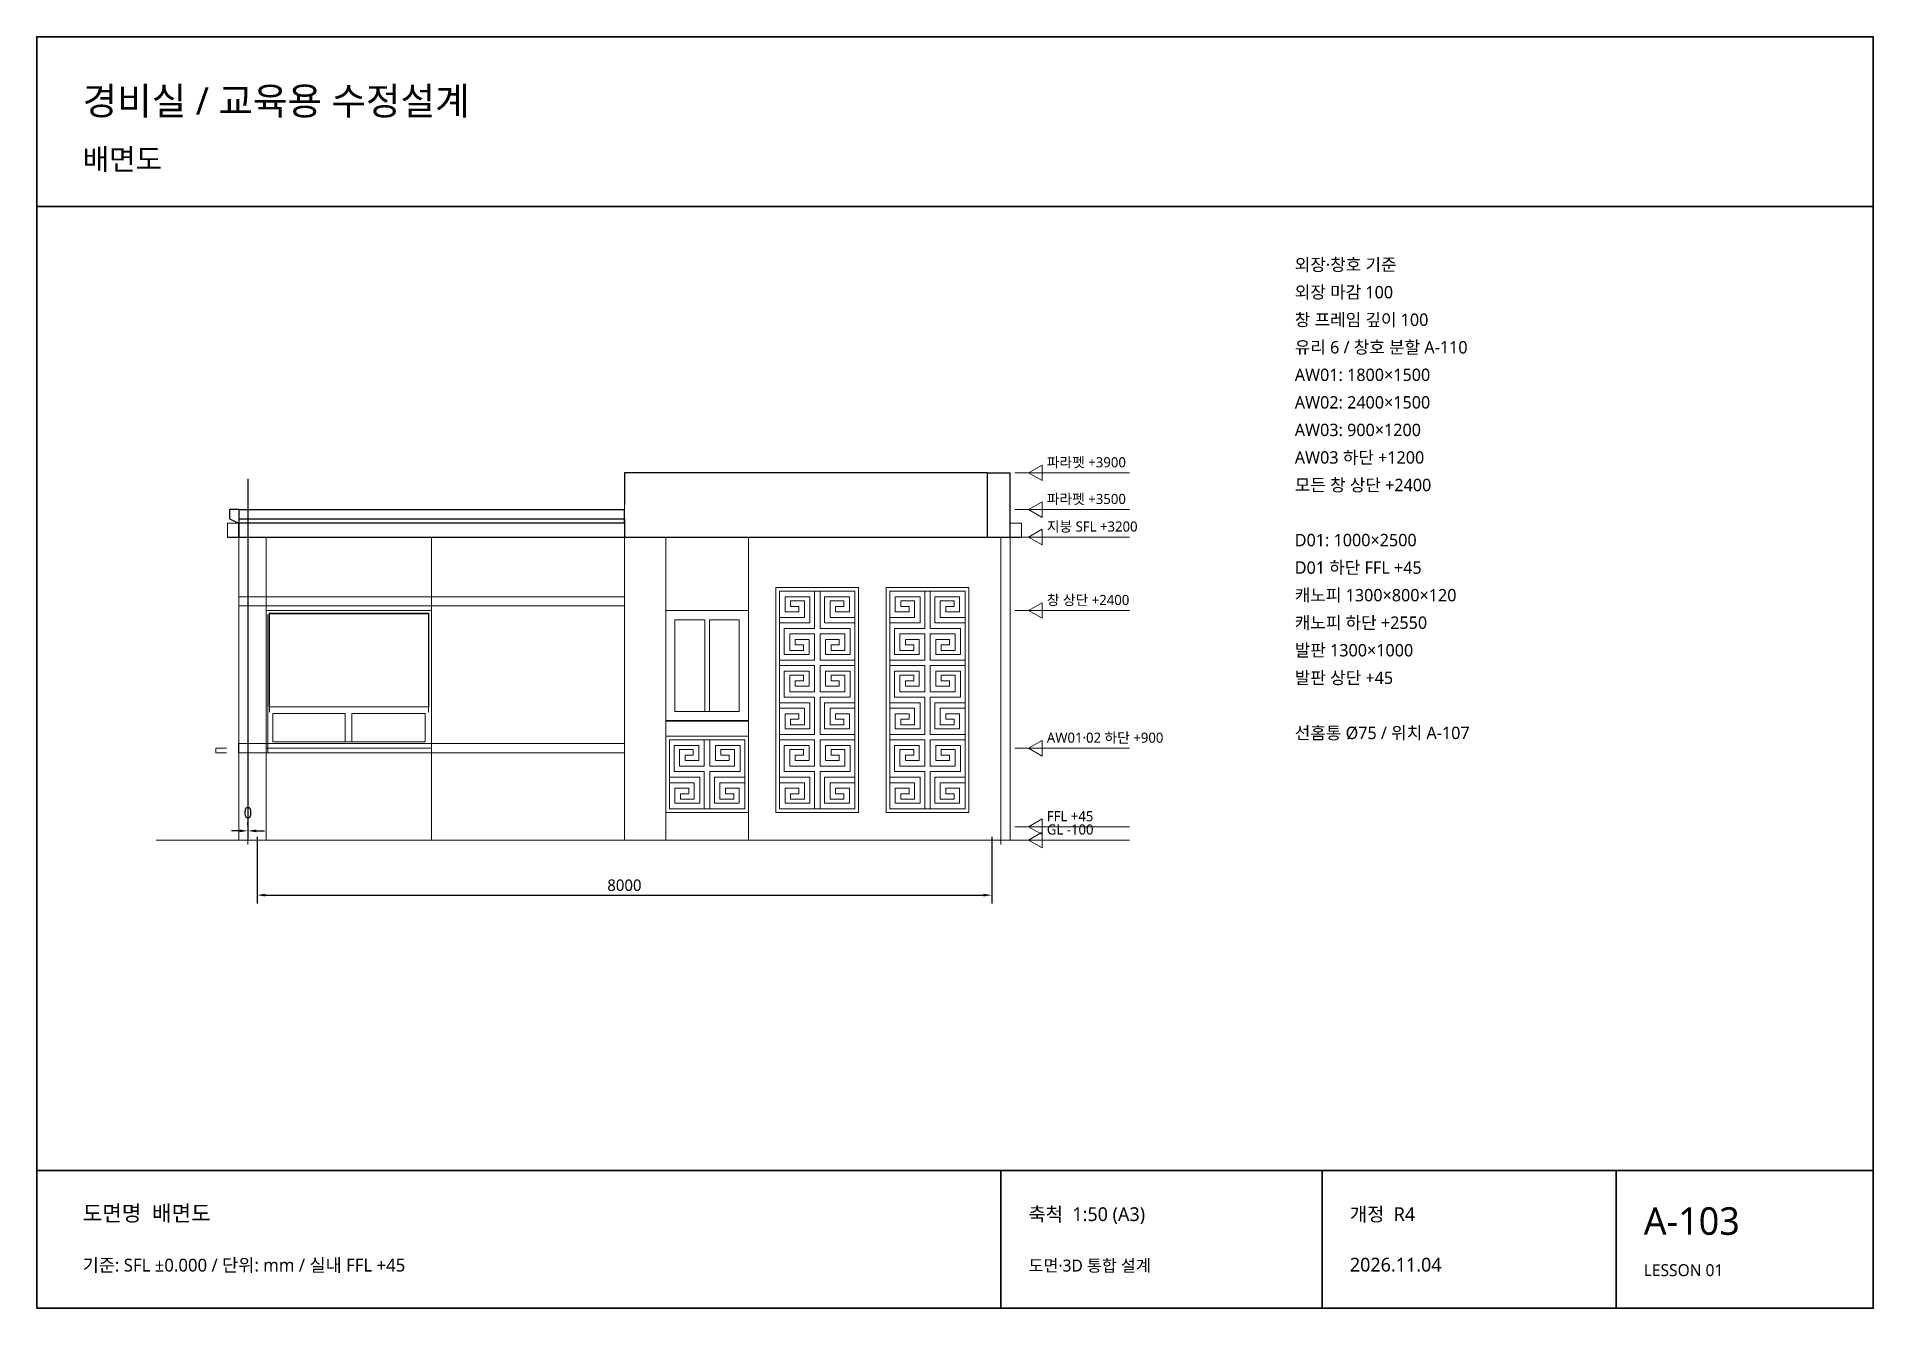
# Model space of a CAD drawing. Header units: millimetres. Extents: x 500 to 20500, y 500 to 14350.
import ezdxf

# ---------------------------------------------------------------- set-up
doc = ezdxf.new("R2010")
doc.units = ezdxf.units.MM
for name, color, linetype, lineweight in [('A-FINISH', 8, 'Continuous', 13), ('A-FRAME', 4, 'Continuous', 18), ('A-ROOF', 7, 'Continuous', 25), ('A-WALL', 7, 'Continuous', 35), ('BORDER', 7, 'Continuous', 35), ('DIM', 8, 'Continuous', 13), ('GRID', 8, 'Continuous', 13), ('TEXT', 7, 'Continuous', 18)]:
    doc.layers.add(name, color=color, linetype=linetype, lineweight=lineweight)
doc.styles.add('KOREAN', font='malgun.ttf')
doc.dimstyles.get("Standard").update_dxf_attribs({"dimtxt": 2.5, "dimasz": 2.5, "dimexe": 1.25, "dimexo": 0.625, "dimtad": 1, "dimcen": 2.5, "dimazin": 3, "dimtfac": 1, "dimtmove": 0, "dimatfit": 3})

msp = doc.modelspace()

# ---------------------------------------------------------------- linework, layer by layer
at = {"layer": 'A-FINISH'}
for p, q in [((11100, 9600), (6900.198, 9600)), ((6900.198, 9600), (6900.198, 5600)), ((11100, 9600), (11100, 5600)), ((11101, 9600), (11101, 5600)), ((11101, 9600), (11101, 9011.765)), ((2577.5, 9050), (2577.5, 8900)), ((2697.5, 9050), (2577.5, 9050)), ((2697.5, 9050), (2697.5, 8900)), ((11102.5, 9050), (11102.5, 8900)), ((11222.5, 9050), (11102.5, 9050)), ((11222.5, 9050), (11222.5, 8900)), ((2577.5, 8900), (2697.5, 8900)), ((2577.5, 8900), (2577.5, 8897)), ((2577.5, 8897), (2697.5, 8897)), ((2697.5, 8900), (2697.5, 8897)), ((2700, 8900), (2700, 5600)), ((2800, 8900), (2700, 8900)), ((2800, 8900), (2800, 5600)), ((3000, 8900), (2800, 8900)), ((3000, 8900), (3000, 5600)), ((3000, 8900), (3000, 8100)), ((4800, 8900), (3000, 8900)), ((4800, 8900), (4800, 5600)), ((7350, 8900), (4800, 8900)), ((4800, 8900), (4800, 8100)), ((7350, 8900), (7350, 5600)), ((7350, 8900), (7350, 8100)), ((8250, 8900), (7350, 8900)), ((8250, 8900), (8250, 5600)), ((11000, 8900), (8250, 8900)), ((8250, 8900), (8250, 8100)), ((11000, 8900), (11000, 5600)), ((11100, 8900), (11000, 8900)), ((11100, 8900), (11100, 5600)), ((11101, 8894.118), (11101, 5600)), ((11102.5, 8900), (11222.5, 8900)), ((11102.5, 8900), (11102.5, 8897)), ((11102.5, 8897), (11222.5, 8897)), ((11222.5, 8900), (11222.5, 8897)), ((2700, 8250), (6900.198, 8250)), ((8550.099, 8350), (9450.099, 8350)), ((8550.099, 8350), (8550.099, 5900)), ((8590.099, 8310), (9410.099, 8310)), ((8590.099, 8310), (8590.099, 5940)), ((8650.099, 8250), (8920.099, 8250)), ((8650.099, 8085), (8650.099, 8250)), ((8710.099, 8145), (8710.099, 8205)), ((8710.099, 8205), (8860.099, 8205)), ((8860.099, 8025), (8860.099, 8205)), ((8920.099, 7965), (8920.099, 8250)), ((8970.099, 8310), (8970.099, 7905)), ((9030.099, 8310), (9030.099, 7905)), ((9350.099, 8250), (9080.099, 8250)), ((9080.099, 7965), (9080.099, 8250)), ((9140.099, 8025), (9140.099, 8205)), ((9290.099, 8205), (9140.099, 8205)), ((9290.099, 8145), (9290.099, 8205)), ((9350.099, 8085), (9350.099, 8250)), ((9410.099, 8310), (9410.099, 5940)), ((9450.099, 8350), (9450.099, 5900)), ((9750.099, 8350), (9750.099, 5900)), ((9750.099, 8350), (10650.099, 8350)), ((9790.099, 8310), (10610.099, 8310)), ((9790.099, 8310), (9790.099, 5940)), ((9850.099, 8250), (10120.099, 8250)), ((9850.099, 8085), (9850.099, 8250)), ((9910.099, 8145), (9910.099, 8205)), ((9910.099, 8205), (10060.099, 8205)), ((10060.099, 8025), (10060.099, 8205)), ((10120.099, 7965), (10120.099, 8250)), ((10170.099, 8310), (10170.099, 7905)), ((10230.099, 8310), (10230.099, 7905)), ((10550.099, 8250), (10280.099, 8250)), ((10280.099, 7965), (10280.099, 8250)), ((10340.099, 8025), (10340.099, 8205)), ((10490.099, 8205), (10340.099, 8205)), ((10490.099, 8145), (10490.099, 8205)), ((10550.099, 8085), (10550.099, 8250)), ((10610.099, 8310), (10610.099, 5940)), ((10650.099, 8350), (10650.099, 5900)), ((2700, 8150), (6900.198, 8150)), ((3000, 8100), (4800, 8100)), ((3015, 8056.539), (3015, 6554.039)), ((7350, 8100), (8250, 8100)), ((8590.099, 8025), (8860.099, 8025)), ((8800.099, 8085), (8650.099, 8085)), ((8710.099, 8145), (8800.099, 8145)), ((8800.099, 8085), (8800.099, 8145)), ((9410.099, 8025), (9140.099, 8025)), ((9200.099, 8085), (9200.099, 8145)), ((9290.099, 8145), (9200.099, 8145)), ((9200.099, 8085), (9350.099, 8085)), ((9790.099, 8025), (10060.099, 8025)), ((10000.099, 8085), (9850.099, 8085)), ((9910.099, 8145), (10000.099, 8145)), ((10000.099, 8085), (10000.099, 8145)), ((10610.099, 8025), (10340.099, 8025)), ((10400.099, 8085), (10400.099, 8145)), ((10490.099, 8145), (10400.099, 8145)), ((10400.099, 8085), (10550.099, 8085)), ((11101, 8150), (11101, 6950)), ((11101, 8110), (11101, 7705)), ((11101, 8110), (11101, 6990)), ((11101, 7885), (11101, 8050)), ((11101, 7765), (11101, 8050)), ((11101, 7945), (11101, 8005)), ((11101, 7825), (11101, 8005)), ((8590.099, 7965), (8920.099, 7965)), ((8640.099, 7905), (8640.099, 7620)), ((8970.099, 7905), (8640.099, 7905)), ((8700.099, 7845), (8700.099, 7665)), ((8970.099, 7845), (8700.099, 7845)), ((8970.099, 7845), (8970.099, 7560)), ((9030.099, 7905), (9360.099, 7905)), ((9030.099, 7845), (9030.099, 7560)), ((9030.099, 7845), (9300.099, 7845)), ((9410.099, 7965), (9080.099, 7965)), ((9300.099, 7845), (9300.099, 7665)), ((9360.099, 7905), (9360.099, 7620)), ((9790.099, 7965), (10120.099, 7965)), ((9840.099, 7905), (9840.099, 7620)), ((10170.099, 7905), (9840.099, 7905)), ((9900.099, 7845), (9900.099, 7665)), ((10170.099, 7845), (9900.099, 7845)), ((10170.099, 7845), (10170.099, 7560)), ((10230.099, 7905), (10560.099, 7905)), ((10230.099, 7845), (10230.099, 7560)), ((10230.099, 7845), (10500.099, 7845)), ((10610.099, 7965), (10280.099, 7965)), ((10500.099, 7845), (10500.099, 7665)), ((10560.099, 7905), (10560.099, 7620)), ((11101, 7885), (11101, 7945)), ((8910.099, 7620), (8640.099, 7620)), ((8850.099, 7665), (8700.099, 7665)), ((8760.099, 7785), (8760.099, 7725)), ((8760.099, 7785), (8910.099, 7785)), ((8850.099, 7725), (8760.099, 7725)), ((8850.099, 7725), (8850.099, 7665)), ((8910.099, 7785), (8910.099, 7620)), ((9090.099, 7785), (9090.099, 7620)), ((9240.099, 7785), (9090.099, 7785)), ((9090.099, 7620), (9360.099, 7620)), ((9150.099, 7725), (9150.099, 7665)), ((9150.099, 7725), (9240.099, 7725)), ((9150.099, 7665), (9300.099, 7665)), ((9240.099, 7785), (9240.099, 7725)), ((10110.099, 7620), (9840.099, 7620)), ((10050.099, 7665), (9900.099, 7665)), ((9960.099, 7785), (9960.099, 7725)), ((9960.099, 7785), (10110.099, 7785)), ((10050.099, 7725), (9960.099, 7725)), ((10050.099, 7725), (10050.099, 7665)), ((10110.099, 7785), (10110.099, 7620)), ((10290.099, 7785), (10290.099, 7620)), ((10440.099, 7785), (10290.099, 7785)), ((10290.099, 7620), (10560.099, 7620)), ((10350.099, 7725), (10350.099, 7665)), ((10350.099, 7725), (10440.099, 7725)), ((10350.099, 7665), (10500.099, 7665)), ((10440.099, 7785), (10440.099, 7725)), ((11101, 7705), (11101, 7420)), ((11101, 7645), (11101, 7360)), ((11101, 7645), (11101, 7465)), ((8970.099, 7560), (8590.099, 7560)), ((8970.099, 7500), (8590.099, 7500)), ((8910.099, 7440), (8640.099, 7440)), ((8640.099, 7155), (8640.099, 7440)), ((8910.099, 7275), (8910.099, 7440)), ((8970.099, 7215), (8970.099, 7500)), ((9410.099, 7560), (9030.099, 7560)), ((9410.099, 7500), (9030.099, 7500)), ((9030.099, 7215), (9030.099, 7500)), ((9090.099, 7440), (9360.099, 7440)), ((9090.099, 7275), (9090.099, 7440)), ((9360.099, 7155), (9360.099, 7440)), ((10170.099, 7560), (9790.099, 7560)), ((10170.099, 7500), (9790.099, 7500)), ((10110.099, 7440), (9840.099, 7440)), ((9840.099, 7155), (9840.099, 7440)), ((10110.099, 7275), (10110.099, 7440)), ((10170.099, 7215), (10170.099, 7500)), ((10610.099, 7560), (10230.099, 7560)), ((10610.099, 7500), (10230.099, 7500)), ((10230.099, 7215), (10230.099, 7500)), ((10290.099, 7440), (10560.099, 7440)), ((10290.099, 7275), (10290.099, 7440)), ((10560.099, 7155), (10560.099, 7440)), ((11101, 7585), (11101, 7420)), ((11101, 7585), (11101, 7525)), ((11101, 7525), (11101, 7465)), ((8700.099, 7215), (8700.099, 7395)), ((8850.099, 7395), (8700.099, 7395)), ((8970.099, 7215), (8700.099, 7215)), ((8760.099, 7275), (8760.099, 7335)), ((8850.099, 7335), (8760.099, 7335)), ((8760.099, 7275), (8910.099, 7275)), ((8850.099, 7335), (8850.099, 7395)), ((9030.099, 7215), (9300.099, 7215)), ((9240.099, 7275), (9090.099, 7275)), ((9150.099, 7335), (9150.099, 7395)), ((9150.099, 7395), (9300.099, 7395)), ((9150.099, 7335), (9240.099, 7335)), ((9240.099, 7275), (9240.099, 7335)), ((9300.099, 7215), (9300.099, 7395)), ((9900.099, 7215), (9900.099, 7395)), ((10050.099, 7395), (9900.099, 7395)), ((10170.099, 7215), (9900.099, 7215)), ((9960.099, 7275), (9960.099, 7335)), ((10050.099, 7335), (9960.099, 7335)), ((9960.099, 7275), (10110.099, 7275)), ((10050.099, 7335), (10050.099, 7395)), ((10230.099, 7215), (10500.099, 7215)), ((10440.099, 7275), (10290.099, 7275)), ((10350.099, 7335), (10350.099, 7395)), ((10350.099, 7395), (10500.099, 7395)), ((10350.099, 7335), (10440.099, 7335)), ((10440.099, 7275), (10440.099, 7335)), ((10500.099, 7215), (10500.099, 7395)), ((11101, 7015), (11101, 7300)), ((11101, 7075), (11101, 7240)), ((11101, 6990), (11101, 7240)), ((8590.099, 7095), (8920.099, 7095)), ((8590.099, 7035), (8860.099, 7035)), ((8970.099, 7155), (8640.099, 7155)), ((8860.099, 7035), (8860.099, 6855)), ((8920.099, 7095), (8920.099, 6810)), ((8970.099, 6750), (8970.099, 7155)), ((9030.099, 6750), (9030.099, 7155)), ((9030.099, 7155), (9360.099, 7155)), ((9080.099, 7095), (9080.099, 6810)), ((9410.099, 7095), (9080.099, 7095)), ((9140.099, 7035), (9140.099, 6855)), ((9410.099, 7035), (9140.099, 7035)), ((9790.099, 7095), (10120.099, 7095)), ((9790.099, 7035), (10060.099, 7035)), ((10170.099, 7155), (9840.099, 7155)), ((10060.099, 7035), (10060.099, 6855)), ((10120.099, 7095), (10120.099, 6810)), ((10170.099, 6750), (10170.099, 7155)), ((10230.099, 6750), (10230.099, 7155)), ((10230.099, 7155), (10560.099, 7155)), ((10280.099, 7095), (10280.099, 6810)), ((10610.099, 7095), (10280.099, 7095)), ((10340.099, 7035), (10340.099, 6855)), ((10610.099, 7035), (10340.099, 7035)), ((11101, 7135), (11101, 7195)), ((11101, 7015), (11101, 7195)), ((11101, 7075), (11101, 7135)), ((7350, 6900), (7350, 5600)), ((8250, 6900), (8250, 5600)), ((8650.099, 6975), (8650.099, 6810)), ((8800.099, 6975), (8650.099, 6975)), ((8650.099, 6810), (8920.099, 6810)), ((8710.099, 6915), (8710.099, 6855)), ((8710.099, 6915), (8800.099, 6915)), ((8710.099, 6855), (8860.099, 6855)), ((8800.099, 6975), (8800.099, 6915)), ((9350.099, 6810), (9080.099, 6810)), ((9290.099, 6855), (9140.099, 6855)), ((9200.099, 6975), (9200.099, 6915)), ((9200.099, 6975), (9350.099, 6975)), ((9290.099, 6915), (9200.099, 6915)), ((9290.099, 6915), (9290.099, 6855)), ((9350.099, 6975), (9350.099, 6810)), ((9850.099, 6975), (9850.099, 6810)), ((10000.099, 6975), (9850.099, 6975)), ((9850.099, 6810), (10120.099, 6810)), ((9910.099, 6915), (9910.099, 6855)), ((9910.099, 6915), (10000.099, 6915)), ((9910.099, 6855), (10060.099, 6855)), ((10000.099, 6975), (10000.099, 6915)), ((10550.099, 6810), (10280.099, 6810)), ((10490.099, 6855), (10340.099, 6855)), ((10400.099, 6975), (10400.099, 6915)), ((10400.099, 6975), (10550.099, 6975)), ((10490.099, 6915), (10400.099, 6915)), ((10490.099, 6915), (10490.099, 6855)), ((10550.099, 6975), (10550.099, 6810)), ((2450, 6600), (2450, 6550)), ((2566.667, 6600), (2450, 6600)), ((2699, 6650), (2699, 6550)), ((2700, 6650), (6900.198, 6650)), ((3000, 6600), (3000, 5600)), ((3000, 6600), (3000, 6550)), ((4800, 6600), (3000, 6600)), ((4800, 6600), (4800, 5600)), ((4800, 6600), (4800, 6550)), ((6900.198, 6650), (6900.198, 6550)), ((8250.099, 6730), (7350.099, 6730)), ((7350.099, 6730), (7350.099, 5900)), ((8210.099, 6690), (7390.099, 6690)), ((7390.099, 6690), (7390.099, 5940)), ((7710.099, 6630), (7440.099, 6630)), ((7440.099, 6345), (7440.099, 6630)), ((7710.099, 6465), (7710.099, 6630)), ((7770.099, 6405), (7770.099, 6690)), ((7830.099, 6405), (7830.099, 6690)), ((7890.099, 6630), (8160.099, 6630)), ((7890.099, 6465), (7890.099, 6630)), ((8160.099, 6345), (8160.099, 6630)), ((8210.099, 6690), (8210.099, 5940)), ((8250.099, 6730), (8250.099, 5900)), ((8970.099, 6750), (8590.099, 6750)), ((8970.099, 6690), (8590.099, 6690)), ((8910.099, 6630), (8640.099, 6630)), ((8640.099, 6345), (8640.099, 6630)), ((8910.099, 6465), (8910.099, 6630)), ((8970.099, 6405), (8970.099, 6690)), ((9410.099, 6750), (9030.099, 6750)), ((9410.099, 6690), (9030.099, 6690)), ((9030.099, 6405), (9030.099, 6690)), ((9090.099, 6630), (9360.099, 6630)), ((9090.099, 6465), (9090.099, 6630)), ((9360.099, 6345), (9360.099, 6630)), ((10170.099, 6750), (9790.099, 6750)), ((10170.099, 6690), (9790.099, 6690)), ((10110.099, 6630), (9840.099, 6630)), ((9840.099, 6345), (9840.099, 6630)), ((10110.099, 6465), (10110.099, 6630)), ((10170.099, 6405), (10170.099, 6690)), ((10610.099, 6750), (10230.099, 6750)), ((10610.099, 6690), (10230.099, 6690)), ((10230.099, 6405), (10230.099, 6690)), ((10290.099, 6630), (10560.099, 6630)), ((10290.099, 6465), (10290.099, 6630)), ((10560.099, 6345), (10560.099, 6630)), ((11101, 6730), (11101, 5900)), ((11101, 6690), (11101, 5940)), ((11101, 6405), (11101, 6690)), ((11101, 6465), (11101, 6630)), ((11101, 6345), (11101, 6630)), ((2450, 6550), (2566.667, 6550)), ((6900.198, 6550), (2700, 6550)), ((3000, 6550), (4800, 6550)), ((7500.099, 6405), (7500.099, 6585)), ((7650.099, 6585), (7500.099, 6585)), ((7770.099, 6405), (7500.099, 6405)), ((7560.099, 6465), (7560.099, 6525)), ((7650.099, 6525), (7560.099, 6525)), ((7560.099, 6465), (7710.099, 6465)), ((7650.099, 6525), (7650.099, 6585)), ((7830.099, 6405), (8100.099, 6405)), ((8040.099, 6465), (7890.099, 6465)), ((7950.099, 6525), (7950.099, 6585)), ((7950.099, 6585), (8100.099, 6585)), ((7950.099, 6525), (8040.099, 6525)), ((8040.099, 6465), (8040.099, 6525)), ((8100.099, 6405), (8100.099, 6585)), ((8700.099, 6405), (8700.099, 6585)), ((8850.099, 6585), (8700.099, 6585)), ((8970.099, 6405), (8700.099, 6405)), ((8760.099, 6465), (8760.099, 6525)), ((8850.099, 6525), (8760.099, 6525)), ((8760.099, 6465), (8910.099, 6465)), ((8850.099, 6525), (8850.099, 6585)), ((9030.099, 6405), (9300.099, 6405)), ((9240.099, 6465), (9090.099, 6465)), ((9150.099, 6525), (9150.099, 6585)), ((9150.099, 6585), (9300.099, 6585)), ((9150.099, 6525), (9240.099, 6525)), ((9240.099, 6465), (9240.099, 6525)), ((9300.099, 6405), (9300.099, 6585)), ((9900.099, 6405), (9900.099, 6585)), ((10050.099, 6585), (9900.099, 6585)), ((10170.099, 6405), (9900.099, 6405)), ((9960.099, 6465), (9960.099, 6525)), ((10050.099, 6525), (9960.099, 6525)), ((9960.099, 6465), (10110.099, 6465)), ((10050.099, 6525), (10050.099, 6585)), ((10230.099, 6405), (10500.099, 6405)), ((10440.099, 6465), (10290.099, 6465)), ((10350.099, 6525), (10350.099, 6585)), ((10350.099, 6585), (10500.099, 6585)), ((10350.099, 6525), (10440.099, 6525)), ((10440.099, 6465), (10440.099, 6525)), ((10500.099, 6405), (10500.099, 6585)), ((11101, 6525), (11101, 6585)), ((11101, 6405), (11101, 6585)), ((11101, 6465), (11101, 6525)), ((7390.099, 6285), (7720.099, 6285)), ((7390.099, 6225), (7660.099, 6225)), ((7770.099, 6345), (7440.099, 6345)), ((7660.099, 6225), (7660.099, 6045)), ((7720.099, 6285), (7720.099, 6000)), ((7770.099, 5940), (7770.099, 6345)), ((7830.099, 5940), (7830.099, 6345)), ((7830.099, 6345), (8160.099, 6345)), ((7880.099, 6285), (7880.099, 6000)), ((8210.099, 6285), (7880.099, 6285)), ((7940.099, 6225), (7940.099, 6045)), ((8210.099, 6225), (7940.099, 6225)), ((8590.099, 6285), (8920.099, 6285)), ((8590.099, 6225), (8860.099, 6225)), ((8970.099, 6345), (8640.099, 6345)), ((8860.099, 6225), (8860.099, 6045)), ((8920.099, 6285), (8920.099, 6000)), ((8970.099, 5940), (8970.099, 6345)), ((9030.099, 5940), (9030.099, 6345)), ((9030.099, 6345), (9360.099, 6345)), ((9080.099, 6285), (9080.099, 6000)), ((9410.099, 6285), (9080.099, 6285)), ((9140.099, 6225), (9140.099, 6045)), ((9410.099, 6225), (9140.099, 6225)), ((9790.099, 6285), (10120.099, 6285)), ((9790.099, 6225), (10060.099, 6225)), ((10170.099, 6345), (9840.099, 6345)), ((10060.099, 6225), (10060.099, 6045)), ((10120.099, 6285), (10120.099, 6000)), ((10170.099, 5940), (10170.099, 6345)), ((10230.099, 5940), (10230.099, 6345)), ((10230.099, 6345), (10560.099, 6345)), ((10280.099, 6285), (10280.099, 6000)), ((10610.099, 6285), (10280.099, 6285)), ((10340.099, 6225), (10340.099, 6045)), ((10610.099, 6225), (10340.099, 6225)), ((11101, 5940), (11101, 6345)), ((11101, 6285), (11101, 6000)), ((11101, 6225), (11101, 6045)), ((7450.099, 6165), (7450.099, 6000)), ((7600.099, 6165), (7450.099, 6165)), ((7450.099, 6000), (7720.099, 6000)), ((7510.099, 6105), (7510.099, 6045)), ((7510.099, 6105), (7600.099, 6105)), ((7510.099, 6045), (7660.099, 6045)), ((7600.099, 6165), (7600.099, 6105)), ((8150.099, 6000), (7880.099, 6000)), ((8090.099, 6045), (7940.099, 6045)), ((8000.099, 6165), (8000.099, 6105)), ((8000.099, 6165), (8150.099, 6165)), ((8090.099, 6105), (8000.099, 6105)), ((8090.099, 6105), (8090.099, 6045)), ((8150.099, 6165), (8150.099, 6000)), ((8650.099, 6165), (8650.099, 6000)), ((8800.099, 6165), (8650.099, 6165)), ((8650.099, 6000), (8920.099, 6000)), ((8710.099, 6105), (8710.099, 6045)), ((8710.099, 6105), (8800.099, 6105)), ((8710.099, 6045), (8860.099, 6045)), ((8800.099, 6165), (8800.099, 6105)), ((9350.099, 6000), (9080.099, 6000)), ((9290.099, 6045), (9140.099, 6045)), ((9200.099, 6165), (9200.099, 6105)), ((9200.099, 6165), (9350.099, 6165)), ((9290.099, 6105), (9200.099, 6105)), ((9290.099, 6105), (9290.099, 6045)), ((9350.099, 6165), (9350.099, 6000)), ((9850.099, 6165), (9850.099, 6000)), ((10000.099, 6165), (9850.099, 6165)), ((9850.099, 6000), (10120.099, 6000)), ((9910.099, 6105), (9910.099, 6045)), ((9910.099, 6105), (10000.099, 6105)), ((9910.099, 6045), (10060.099, 6045)), ((10000.099, 6165), (10000.099, 6105)), ((10550.099, 6000), (10280.099, 6000)), ((10490.099, 6045), (10340.099, 6045)), ((10400.099, 6165), (10400.099, 6105)), ((10400.099, 6165), (10550.099, 6165)), ((10490.099, 6105), (10400.099, 6105)), ((10490.099, 6105), (10490.099, 6045)), ((10550.099, 6165), (10550.099, 6000)), ((11101, 6165), (11101, 6000)), ((11101, 6165), (11101, 6105)), ((11101, 6105), (11101, 6045)), ((8250.099, 5900), (7350.099, 5900)), ((8210.099, 5940), (7390.099, 5940)), ((8550.099, 5900), (9450.099, 5900)), ((8590.099, 5940), (9410.099, 5940)), ((9750.099, 5900), (10650.099, 5900)), ((9790.099, 5940), (10610.099, 5940)), ((2600, 5600), (2600.321, 5600)), ((2600.321, 5600), (2601.277, 5600)), ((2601.277, 5600), (2602.855, 5600)), ((2602.855, 5600), (2605.024, 5600)), ((2605.024, 5600), (2607.749, 5600)), ((2607.749, 5600), (2610.984, 5600)), ((2610.984, 5600), (2614.672, 5600)), ((2614.672, 5600), (2618.75, 5600)), ((2618.75, 5600), (2623.149, 5600)), ((2623.149, 5600), (2627.794, 5600)), ((2627.794, 5600), (2632.606, 5600)), ((2632.606, 5600), (2637.5, 5600)), ((2637.5, 5600), (2642.395, 5600)), ((2642.395, 5600), (2647.205, 5600)), ((2647.205, 5600), (2651.851, 5600)), ((2651.851, 5600), (2656.25, 5600)), ((2656.25, 5600), (2660.329, 5600)), ((2660.329, 5600), (2664.017, 5600)), ((2664.017, 5600), (2667.251, 5600)), ((2667.251, 5600), (2669.976, 5600)), ((2669.976, 5600), (2672.146, 5600)), ((2672.146, 5600), (2673.722, 5600)), ((2673.722, 5600), (2674.679, 5600)), ((2674.679, 5600), (2675, 5600)), ((2700, 5600), (2800, 5600)), ((2800, 5625), (2800, 5550)), ((2800, 5600), (3000, 5600)), ((3000, 5600), (4800, 5600)), ((4800, 5600), (7350, 5600)), ((7350, 5600), (8250, 5600)), ((8250, 5600), (11000, 5600)), ((11000, 5625), (11000, 5550)), ((11000, 5600), (11100, 5600)), ((11125, 5600), (11125.321, 5600)), ((11125.321, 5600), (11126.278, 5600)), ((11126.278, 5600), (11127.855, 5600)), ((11127.855, 5600), (11130.024, 5600)), ((11130.024, 5600), (11132.749, 5600)), ((11132.749, 5600), (11135.983, 5600)), ((11135.983, 5600), (11139.671, 5600)), ((11139.671, 5600), (11143.75, 5600)), ((11143.75, 5600), (11148.149, 5600)), ((11148.149, 5600), (11152.794, 5600)), ((11152.794, 5600), (11157.605, 5600)), ((11157.605, 5600), (11162.5, 5600)), ((11162.5, 5600), (11167.395, 5600)), ((11167.395, 5600), (11172.206, 5600)), ((11172.206, 5600), (11176.851, 5600)), ((11176.851, 5600), (11181.25, 5600)), ((11181.25, 5600), (11185.329, 5600)), ((11185.329, 5600), (11189.017, 5600)), ((11189.017, 5600), (11192.251, 5600)), ((11192.251, 5600), (11194.976, 5600)), ((11194.976, 5600), (11197.145, 5600)), ((11197.145, 5600), (11198.722, 5600)), ((11198.722, 5600), (11199.679, 5600)), ((11199.679, 5600), (11200, 5600))]:
    msp.add_line(p, q, dxfattribs=at)
at = {"layer": 'A-FRAME'}
for p, q in [((3030, 8070), (4770, 8070)), ((3030, 7050), (3030, 8070)), ((3035, 8065), (3035, 6992.5)), ((4765, 8065), (3035, 8065)), ((4765, 8065), (4765, 6992.5)), ((4770, 8070), (4770, 7050)), ((7450, 8000), (7775, 8000)), ((7450, 7000), (7450, 8000)), ((7775, 8000), (7775, 7000)), ((7825, 8000), (8150, 8000)), ((7825, 7000), (7825, 8000)), ((8150, 8000), (8150, 7000)), ((4770, 7050), (3030, 7050)), ((7450, 7000), (8150, 7000)), ((7775, 7000), (7450, 7000)), ((7825, 7000), (7775, 7000)), ((8150, 7000), (7825, 7000)), ((3070, 6980), (3860, 6980)), ((3070, 6670), (3070, 6980)), ((3860, 6980), (3860, 6670)), ((3930, 6980), (4730, 6980)), ((3930, 6670), (3930, 6980)), ((4730, 6980), (4730, 6670)), ((3070, 6670), (4730, 6670)), ((3860, 6670), (3070, 6670)), ((3930, 6670), (3860, 6670)), ((4730, 6670), (3930, 6670))]:
    msp.add_line(p, q, dxfattribs=at)
at = {"layer": 'A-ROOF'}
for p, q in [((6900, 9600), (6900, 9250)), ((10850, 9600), (6900, 9600)), ((10850, 9600), (10850, 8900)), ((10850, 9600), (11100, 9600)), ((11100, 8900), (11100, 9600)), ((2600, 9200), (2600, 9100)), ((2700, 9200), (2600, 9200)), ((2700, 9200), (2700, 9100)), ((2700, 9200), (6900, 9200)), ((6900, 9100), (6900, 9200)), ((2600, 9100), (2700, 9050)), ((2700, 9100), (2700, 8900)), ((2700, 9100), (2700, 9050)), ((2700, 9100), (6900, 9100)), ((6900, 9050), (2700, 9050)), ((6900, 9100), (6900, 8900)), ((6900, 9050), (6900, 9100)), ((6900, 9016.667), (6900, 8900)), ((2700, 8900), (6900, 8900)), ((6900, 8900), (10850, 8900)), ((10850, 8900), (11100, 8900))]:
    msp.add_line(p, q, dxfattribs=at)
at = {"layer": 'A-WALL'}
msp.add_line((8250, 6900), (7350, 6900), dxfattribs=at)
at = {"layer": 'BORDER'}
for p, q in [((500, 12500), (20500, 12500)), ((500, 2000), (20500, 2000)), ((11000, 500), (11000, 2000)), ((14500, 500), (14500, 2000)), ((17700, 500), (17700, 2000))]:
    msp.add_line(p, q, dxfattribs=at)
msp.add_lwpolyline([(500, 500), (20500, 500), (20500, 14350), (500, 14350)], close=True, dxfattribs=at)
at = {"layer": 'DIM'}
for p, q in [((11150, 9600), (12400, 9600)), ((11150, 9200), (12400, 9200)), ((11150, 8900), (12400, 8900)), ((11150, 8100), (12400, 8100)), ((11150, 6600), (12400, 6600)), ((11150, 5745), (12400, 5745)), ((11150, 5600), (12400, 5600))]:
    msp.add_line(p, q, dxfattribs=at)
for points in [[(11300, 9600), (11450, 9685), (11450, 9515)], [(11300, 9200), (11450, 9285), (11450, 9115)], [(11300, 8900), (11450, 8985), (11450, 8815)], [(11300, 8100), (11450, 8185), (11450, 8015)], [(11300, 6600), (11450, 6685), (11450, 6515)], [(11300, 5745), (11450, 5830), (11450, 5660)], [(11300, 5600), (11450, 5685), (11450, 5515)]]:
    msp.add_lwpolyline(points, close=True, dxfattribs=at)
at = {"layer": 'GRID'}
msp.add_line((1800, 5600), (12000, 5600), dxfattribs=at)

# ---------------------------------------------------------------- texts
at = {"layer": 'TEXT', "style": 'KOREAN'}
for s, height, p in [('경비실 / 교육용 수정설계', 300, (1000, 13500)), ('배면도', 230, (1000, 12900)), ('외장·창호 기준', 135, (14200, 11800)), ('외장 마감 100', 135, (14200, 11500)), ('창 프레임 깊이 100', 135, (14200, 11200)), ('유리 6 / 창호 분할 A-110', 135, (14200, 10900)), ('AW01: 1800×1500', 135, (14200, 10600)), ('AW02: 2400×1500', 135, (14200, 10300)), ('AW03: 900×1200', 135, (14200, 10000)), ('AW03 하단 +1200', 135, (14200, 9700)), ('파라펫 +3900', 110, (11500, 9660)), ('모든 창 상단 +2400', 135, (14200, 9400)), ('파라펫 +3500', 110, (11500, 9260)), ('지붕 SFL +3200', 110, (11500, 8960)), ('D01: 1000×2500', 135, (14200, 8800)), ('D01 하단 FFL +45', 135, (14200, 8500)), ('창 상단 +2400', 110, (11500, 8160)), ('캐노피 1300×800×120', 135, (14200, 8200)), ('캐노피 하단 +2550', 135, (14200, 7900)), ('발판 1300×1000', 135, (14200, 7600)), ('발판 상단 +45', 135, (14200, 7300)), ('선홈통 Ø75 / 위치 A-107', 135, (14200, 6700)), ('AW01·02 하단 +900', 110, (11500, 6660)), ('FFL +45', 110, (11500, 5805)), ('GL -100', 110, (11500, 5660)), ('도면명  배면도', 170, (1000, 1450)), ('축척  1:50 (A3)', 150, (11300, 1450)), ('개정  R4', 150, (14800, 1450)), ('A-103', 300, (18000, 1300)), ('기준: SFL ±0.000 / 단위: mm / 실내 FFL +45', 140, (1000, 900)), ('도면·3D 통합 설계', 130, (11300, 900)), ('2026.11.04', 150, (14800, 900)), ('LESSON 01', 130, (18000, 850))]:
    msp.add_text(s, height=height, dxfattribs=at).set_placement(p)

# ---------------------------------------------------------------- dimensions: what is measured, and where the dimension line sits
at = {"layer": 'DIM'}
for base, p1, p2 in [((2150, 5700), (2800, 5700), (2800, 9600)), ((2900, 5000), (2900, 5700), (10900, 5700))]:
    msp.add_linear_dim(base=base, p1=p1, p2=p2, dimstyle='Standard', override={"dimtxt": 125, "dimasz": 90, "dimexe": 90, "dimexo": 65, "dimgap": 45, "dimtad": 1, "dimdec": 0, "dimlfac": 1, "dimtxsty": 'KOREAN', "dimclrd": 8, "dimclre": 8, "dimclrt": 7}, dxfattribs=at).render()

doc.saveas('drawing.dxf')
